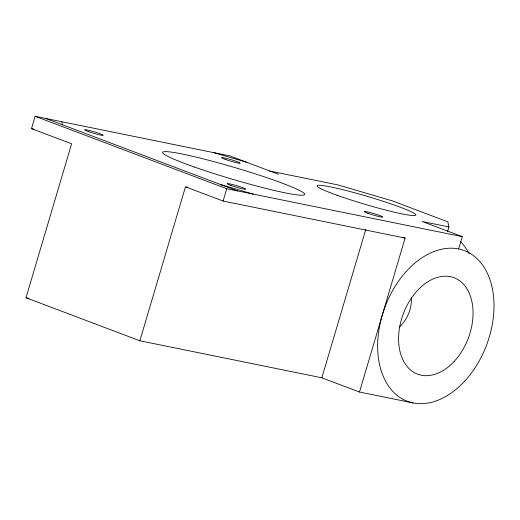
<?xml version="1.0" encoding="UTF-8"?>
<svg xmlns="http://www.w3.org/2000/svg" width="520" height="520" viewBox="0 0 520 520"><rect width="100%" height="100%" fill="white"/><g stroke="black" fill="none" stroke-linecap="round" stroke-linejoin="round"><path stroke-width="0.78" d="M411.307 297.486C412.022 308.438 407.459 319.351 399.549 326.885M411.509 402.344L413.017 402.916L359.496 392.028L321.841 377.8L139.854 340.782L26 297.752L71.604 143.793L31.499 128.635L35.152 116.317L229.989 155.954L278.531 174.297M139.854 340.782L185.458 186.823L223.106 201.052L405.1 238.069L359.496 392.028M223.106 201.052L226.753 188.734L462.274 236.639L458.621 248.957M321.841 377.8L365.833 229.287M447.564 231.55L448.935 226.928L447.844 221.852L392.145 200.798L337.532 184.828L269.555 171.002M31.499 128.635L33.885 129.123M448.935 226.928L422.168 221.488L462.274 236.639M186.251 186.986L187.844 187.304M26 297.752L29.178 298.396M214.084 152.718L246.539 162.208M220.909 184.659L253.364 194.149M403.591 237.504L405.1 238.069M45.858 118.502L237.458 190.911M35.152 116.317L226.753 188.734M61.757 121.732L62.407 124.755M460.597 241.638A80.541 59.195 -78.5 0 1 469.144 253.533M337.162 195.286A51.552 4.134 16.5 0 0 415.603 215.364A51.552 4.134 16.5 0 0 346.645 190.658A51.552 4.134 16.5 0 0 337.162 195.286M464.406 381.44A80.541 54.243 -69.3 0 0 465.413 251.036A80.541 54.243 -69.3 0 0 377.644 345.339A80.541 54.243 -69.3 0 0 464.406 381.44M454.116 361.459A51.552 34.716 -69.3 0 0 454.76 278.005A51.552 34.716 -69.3 0 0 398.587 338.351A51.552 34.716 -69.3 0 0 454.116 361.459M367.952 213.317A9.665 0.773 16.5 0 0 382.733 217.119A9.665 0.773 16.5 0 0 369.915 212.505A9.665 0.773 16.5 0 0 367.952 213.317M88.419 131.586A9.665 0.773 16.5 0 0 103.129 135.35A9.665 0.773 16.5 0 0 90.201 130.715A9.665 0.773 16.5 0 0 88.419 131.586M194.447 167.044A74.1 5.941 16.5 0 0 304.655 194.681A74.1 5.941 16.5 0 0 202.066 158.574A74.1 5.941 16.5 0 0 194.447 167.044M231.01 185.471A9.665 0.773 16.5 0 0 245.713 189.241A9.665 0.773 16.5 0 0 232.785 184.607A9.665 0.773 16.5 0 0 231.01 185.471M225.914 159.627A9.665 0.773 16.5 0 0 240.201 163.189A9.665 0.773 16.5 0 0 226.714 158.464A9.665 0.773 16.5 0 0 225.914 159.627"/></g></svg>
